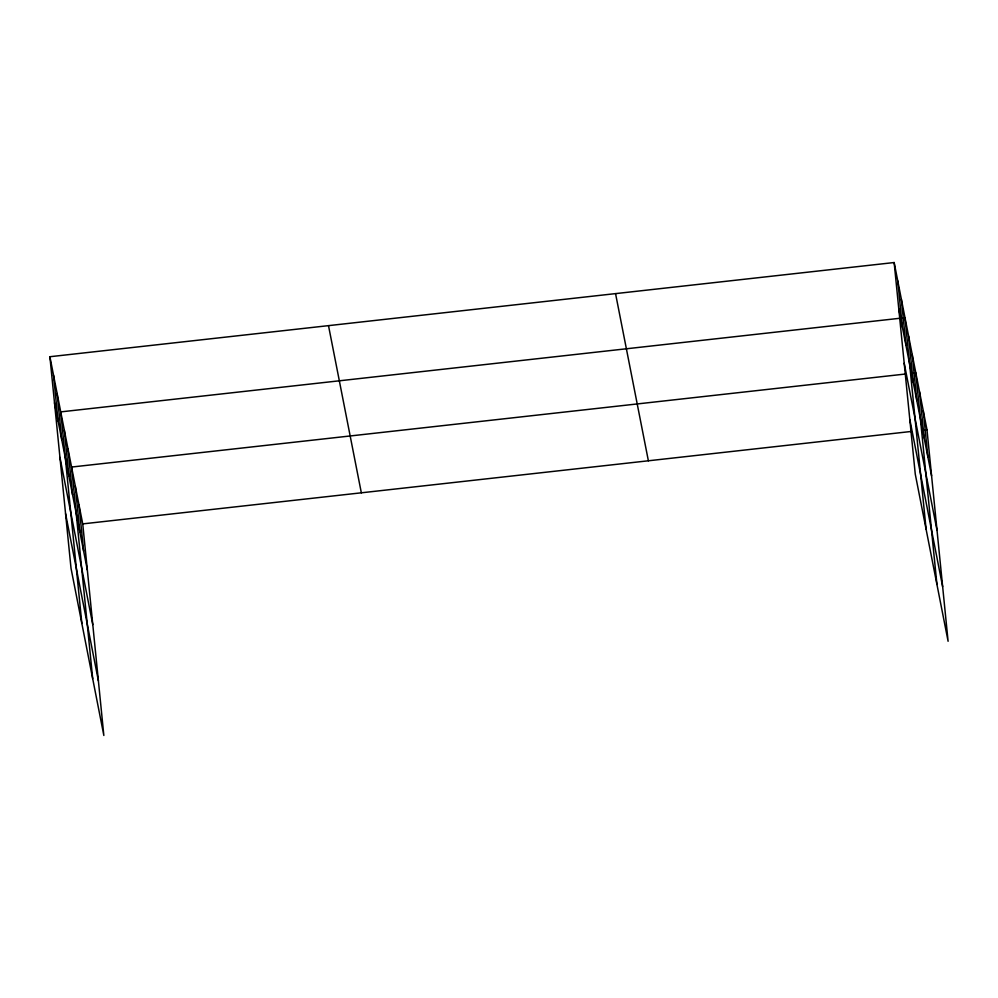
<?xml version="1.0" encoding="UTF-8"?>
<svg xmlns="http://www.w3.org/2000/svg" width="998" height="998" viewBox="0 0 998 998"><rect width="100%" height="100%" fill="white"/><g stroke="black" fill="none" stroke-linecap="round" stroke-linejoin="round"><path stroke-width="1.5" d="M49.9 356.723L82.734 523.888L103.842 735.464L71.02 568.286L49.9 356.723L894.158 262.536L926.98 429.714L948.1 641.277L915.266 474.112L894.158 262.536M904.986 374.075L71.569 467.052L92.689 678.628M911.174 373.389L915.815 372.865L936.935 584.441M82.734 523.888L911.511 431.435M922.339 430.225L926.98 429.714M898.749 308.632L931.583 475.796M904.2 363.247L937.035 530.412M909.814 419.497L942.648 586.674M615.554 293.624L648.376 460.789M328.504 325.647L361.338 492.812M54.503 402.818L87.337 569.983M59.955 457.421L92.777 624.598M65.569 513.683L98.403 680.848M923.262 410.764L927.866 456.859M919.545 391.815L924.148 437.91M912.209 354.477L916.813 400.572M908.592 336.089L913.195 382.184M926.107 529.277L904.986 317.701L60.728 411.887L81.848 623.463M901.369 299.313L905.972 345.408M897.763 280.925L902.367 327.02M79.004 504.951L83.607 551.046M75.287 486.001L79.89 532.096M67.951 448.663L72.555 494.759M64.346 430.275L68.949 476.37M57.123 393.499L61.726 439.594M53.505 375.111L58.109 421.206"/></g></svg>
